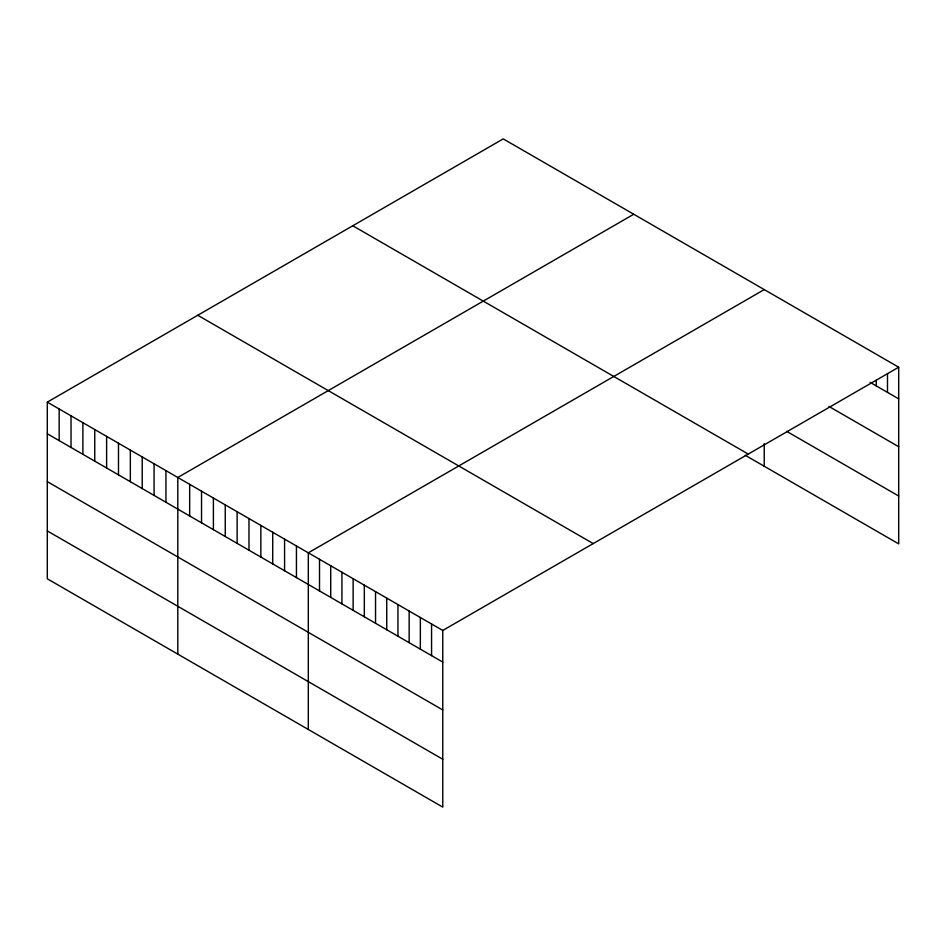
<?xml version="1.0" encoding="UTF-8"?>
<svg xmlns="http://www.w3.org/2000/svg" width="946" height="946" viewBox="0 0 946 946"><rect width="100%" height="100%" fill="white"/><g stroke="black" fill="none" stroke-linecap="round" stroke-linejoin="round"><path stroke-width="1.42" d="M898.7 367.214L442.763 630.45L442.763 807.104L47.3 578.786L47.3 402.133L503.237 138.896L898.7 367.214L898.7 543.867L745.259 455.286M633.737 214.245L177.801 477.482L177.801 654.124M764.238 289.594L308.313 552.819L308.313 729.472M870.06 382.326L898.7 398.857M828.98 406.461L898.7 446.713M786.646 431.329L898.7 496.011M352.775 225.763L748.239 454.08M197.761 315.266L593.225 543.583M47.3 402.133L442.763 630.45M47.3 433.765L442.763 662.082M47.3 481.62L442.763 709.938M47.3 530.931L442.763 759.248M887.49 373.694L887.49 392.389M876.292 380.162L876.292 385.921M764.238 443.639L764.238 466.236M431.565 623.982L431.565 655.613M420.355 617.513L420.355 649.145M409.157 611.045L409.157 642.677M397.947 604.577L397.947 636.209M386.737 598.109L386.737 629.74M375.538 591.64L375.538 623.272M364.328 585.172L364.328 616.804M353.13 578.704L353.13 610.336M341.92 572.224L341.92 603.867M330.722 565.755L330.722 597.399M319.512 559.287L319.512 590.931M296.441 545.972L296.441 577.604M284.58 539.125L284.58 570.757M272.72 532.267L272.72 563.911M260.848 525.42L260.848 557.064M248.987 518.574L248.987 550.205M237.127 511.727L237.127 543.359M225.254 504.88L225.254 536.512M213.394 498.022L213.394 529.665M201.533 491.175L201.533 522.807M189.673 484.328L189.673 515.96M165.94 470.623L165.94 502.267M154.08 463.777L154.08 495.408M142.207 456.93L142.207 488.562M130.347 450.083L130.347 481.715M118.487 443.225L118.487 474.868M106.614 436.378L106.614 468.01M94.754 429.531L94.754 461.163M82.893 422.685L82.893 454.317M71.033 415.826L71.033 447.47M59.16 408.979L59.16 440.611"/></g></svg>
